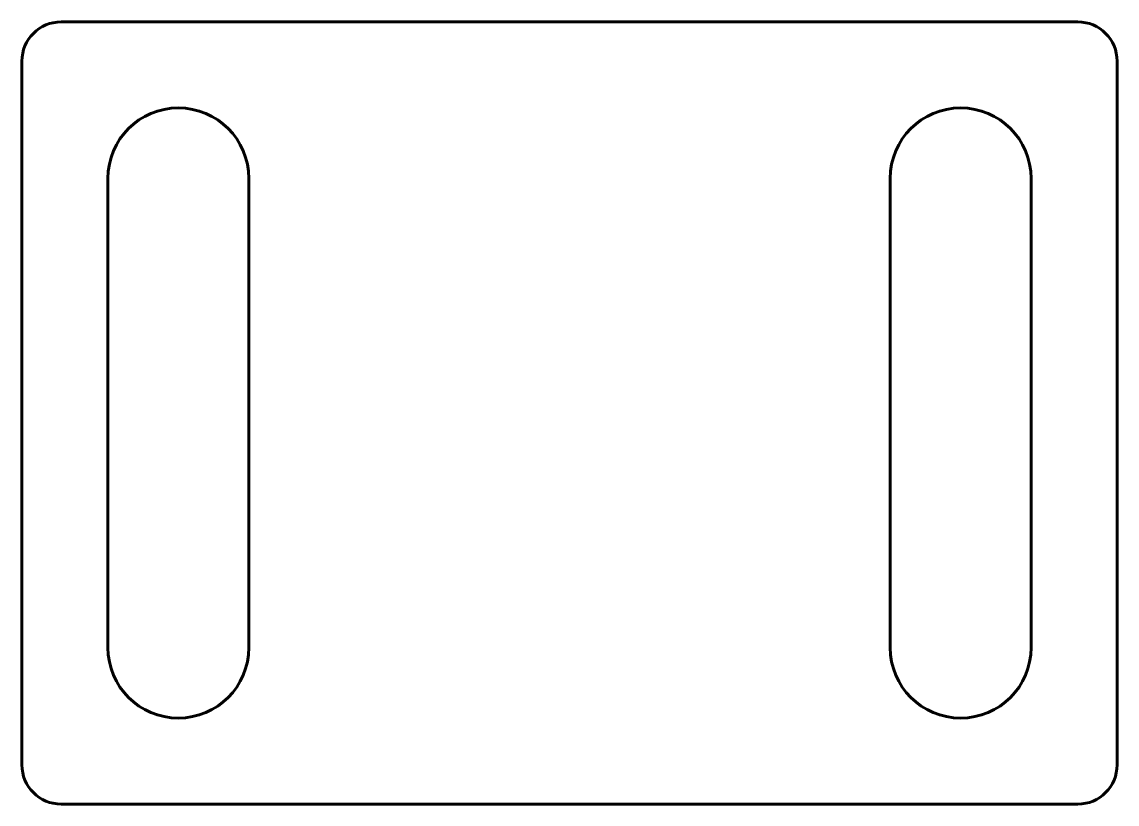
# Model space of a CAD drawing. Header units: millimetres. Extents: x 0 to 140, y 0 to 100.
import ezdxf

# ---------------------------------------------------------------- set-up
doc = ezdxf.new("R2010")
doc.units = ezdxf.units.MM
doc.linetypes.add('K5LT32770', pattern=[0])

msp = doc.modelspace()

# ---------------------------------------------------------------- linework, layer by layer
at = {"color": 150, "linetype": 'K5LT32770', "lineweight": 60, "true_color": 0x0080ff}
for p, q in [((135, 100), (5, 100)), ((0, 95), (0, 5)), ((140, 5), (140, 95)), ((11, 20), (11, 80)), ((29, 80), (29, 20)), ((111, 20), (111, 80)), ((129, 80), (129, 20)), ((5, 0), (135, 0))]:
    msp.add_line(p, q, dxfattribs=at)
for centre, radius, start, end in [((5, 95), 5, 90, 180), ((135, 95), 5, 0, 90), ((20, 80), 9, 0, 180), ((120, 80), 9, 0, 180), ((20, 20), 9, 180, 0), ((120, 20), 9, 180, 0), ((5, 5), 5, 180, 270), ((135, 5), 5, 270, 0)]:
    msp.add_arc(centre, radius, start, end, dxfattribs=at)

doc.saveas('drawing.dxf')
